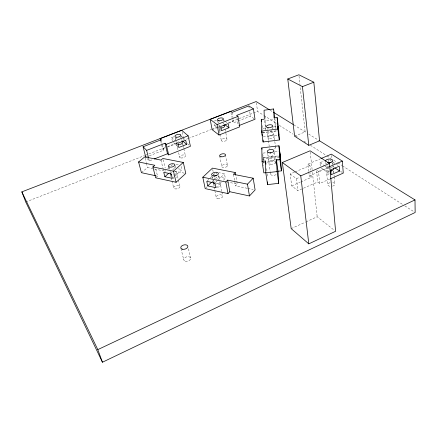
<?xml version="1.0" encoding="UTF-8"?>
<svg xmlns="http://www.w3.org/2000/svg" width="437" height="437" viewBox="0 0 437 437"><rect width="100%" height="100%" fill="white"/><g stroke="black" fill="none" stroke-linecap="round" stroke-linejoin="round"><path stroke-width="0.33" stroke-dasharray="2.19 1.64" d="M247.282 188.314L235.559 185.878L237.329 184.075L235.838 175.756M215.889 187.664L221.564 182.071M223.46 180.208L225.35 178.345L224.487 173.784L218.861 172.67M215.446 182.595L217.823 180.279M218.303 179.815L224.487 173.784M212.491 181.311L213.442 180.388M215.348 178.547L217.255 176.706L225.35 178.345M206.144 187.697L207.094 186.774M212.322 181.716L213.748 180.339M207.258 180.885L209.656 178.591M210.137 178.138L213.01 175.384M213.491 174.926L215.403 173.09M172.271 178.318L173.735 177.007M174.226 176.57L182.038 169.578L181.038 165.186M169.753 172.407L170.736 171.539M172.697 169.813L174.658 168.087M164.754 171.468L165.743 170.605M167.715 168.884L169.195 167.595M171.167 165.874L172.648 164.585M155.659 177.826L157.571 176.16L155.638 168.485M154.605 169.032L163.618 170.905L164.552 170.097M141.424 172.681L147.526 167.557L153.961 168.895M291.184 228.633L305.419 222.127M306.037 221.843L317.18 216.757L334.551 230.452M319.769 183.453L318.551 171.43L316.475 170.004L317.715 181.989L319.769 183.453L329.667 179.094M294.505 172.151L290.179 174.008L291.697 185.894L297.947 190.669L317.715 181.989M308.828 172.036L309.265 175.974L328.619 167.573M291.697 185.894L300.252 182.174M300.864 181.907L311.248 177.389L310.745 172.773M290.179 174.008L296.477 178.657L299.602 177.307M318.551 171.43L328.569 167.087M295.122 171.883L309.953 165.525L310.456 170.135M320.283 166.115L319.95 162.739L324.123 160.947M308.757 171.375L307.954 164.148L320.873 158.626M294.62 136.213L305.13 131.892L300.039 85.521M147.1 158.598L149.312 160.925L153.076 159.439M145.778 157.2L163.788 150.148L162.378 144.286M232.184 119.787L232.517 121.721L233.882 122.688L237.559 121.251M238.17 121.011L250.428 116.209L254.001 118.585M214.321 124.261L214.545 125.441L215.774 124.96M25.739 201.998L144.527 155.583M145.166 155.337L164.858 147.64M167.398 146.646L178.198 142.429M186.457 139.201L187.724 138.704M188.363 138.458L211.229 129.521M211.863 129.276L220.122 126.047M228.382 122.819L257.601 111.402L263.331 115.078M160.761 141.244L162.64 149.039L165.153 148.056M167.666 147.072L177.089 143.391M212.153 129.68L220.177 126.544M228.813 123.168L232.517 121.721M172.418 141.195L171.599 137.639L173.975 136.721M214.381 121.076L216.85 120.115M265.778 127.238L265.576 120.699L274.999 119.492L275.534 128.631L274.168 118.585M262.533 128.341L265.882 127.921M273.251 126.992L277.266 126.484M262.599 132.564L277.561 130.69M262.5 132.739L277.184 130.903M263.265 136.912L278.123 135.066M263.025 153.119L266.33 152.721M274.928 151.694L278.893 151.213M263.107 160.745L263.041 157.702L280.166 155.67M262.457 158.025L279.871 155.96M263.533 160.434L263.506 159.128L279.838 157.194M263.145 162.569L275.818 161.078M276.484 161.002L279.156 160.69M176.106 164.214L179.186 164.82M178.351 168.829L182.038 169.578M174.653 171.173L184.474 173.194M226.677 181.885L237.329 184.075M247.932 188.451L253.143 189.538M156.282 175.882L157.571 176.16M270.044 110.173L272.945 111.965M293.817 124.889L306.572 132.788M308.593 134.039L318.748 140.326M263.904 115.45L277.08 123.9M279.374 125.37L293.123 134.197M295.412 135.667L297.706 137.136M304.01 141.178L306.872 143.019M310.308 145.221L326.352 155.512M326.925 155.883L330.935 158.456M333.797 160.292L337.233 162.498M337.806 162.864L341.821 165.437M342.389 165.809L402.548 204.401M404.837 205.876L414.003 211.754M329.935 160.215L332.666 161.98M333.213 162.335L335.944 164.099M336.49 164.454L338.129 165.514M332.912 166.306L333.999 167.021M340.549 171.315L343.28 173.101M332.541 166.371L333.628 167.087M319.95 162.739L324.489 165.765M325.052 166.142L329.023 168.786M320.982 167.846L329.46 173.576M307.954 164.148L309.953 165.525M309.265 175.974L311.248 177.389M223.345 120.022L224.432 120.809M224.973 121.202L227.147 122.781M223.012 123.365L224.094 124.163M218.571 124.916L220.172 126.113M214.545 125.441L216.681 127.058M218.811 128.68L220.947 130.297M181.279 136.36L183.24 138.07M183.726 138.496L184.709 139.354M187.457 143.718L188.937 145.018M181.218 139.66L182.202 140.528M171.599 137.639L175.439 141.107M175.92 141.544L177.843 143.276M173.516 142.664L177.356 146.177M162.64 149.039L163.788 150.148M145.089 158.156L146.226 162.542M146.39 163.17L147.526 167.557M148.804 158.948L149.312 160.925M180.984 248.637L183.758 259.884M160.969 160.089L163.618 170.905M163.17 159.756L165.175 168.016M161.286 139.725L162.22 143.631M188.456 248.79L190.674 258.065M168.485 166.229L169.277 169.545M170.485 174.592L170.954 176.559M171.266 177.843L171.872 180.377M172.025 181.011L173.691 187.976M174.98 165.279L175.603 167.939M176.63 172.331L178.28 179.41M178.427 180.044L179.907 186.381M175.09 137.125L175.663 139.649M176.614 143.828L178.05 150.148M178.629 152.71L179.651 157.194M180.809 135.022L181.371 137.546M182.579 142.981L182.988 144.849M183.13 145.472L183.698 148.039M183.84 148.678L185.403 155.73M182.147 132.269L183.147 136.803M183.289 137.447L183.857 140.042M211.912 176.095L212.256 177.815M213.294 182.956L213.977 186.359A3.398 1.803 -11.1 0 1 214.447 184.922M214.108 187.014L216.228 197.529M212.715 169.452L213.109 171.446M213.638 174.101L214.567 178.755M216.364 172.173L216.747 174.117M218.751 175.548L218.975 176.701M221.81 191.253L219.866 181.268A3.409 1.792 -11.1 0 1 216.408 183.961M221.936 191.909L222.706 195.858M219.713 156.004L221.75 166.683M217.506 120.017L218.09 123.152M218.8 126.959L220.084 133.875M220.15 134.225L221.34 140.599M225.503 154.922L227.48 165.618A2.939 1.486 -10.6 0 1 223.039 167.453A2.939 1.486 -10.6 0 1 223.22 164.82A2.939 1.486 -10.6 0 1 227.48 165.618M233.473 174.336L234.631 180.749M234.751 181.388L235.559 185.878M223.296 118.913L223.635 120.798M225.175 129.314L227.027 139.529A2.917 1.377 -10.6 0 1 222.619 141.293A2.917 1.377 -10.6 0 1 222.804 138.851A2.917 1.377 -10.6 0 1 227.027 139.529M232.102 112.369L233.882 122.688M230.96 112.713L231.736 117.214M236.996 118.034L238.312 125.845M248.817 105.912L249.319 109.13M249.724 111.703L250.428 116.209M262.555 158.675L262.85 160.619M256.322 102.87L257.601 111.402M262.708 153.84L263.506 159.128M262.752 155.774L263.041 157.702M266.619 168.655L267.094 171.85M267.297 152.109L267.717 154.96M268.378 159.5L270.115 171.364M270.213 172.02L270.498 173.981M262.156 125.561L262.845 130.231M264.505 120.508L265.762 129.183M264.915 116.111L265.576 120.699M267.488 134.241L268.334 140.13M268.433 140.796L269.197 146.111M273.972 151.306L274.37 154.168M275.01 158.713A3.338 1.682 -8.2 0 1 270.115 160.772A3.338 1.682 -8.2 0 1 269.962 157.85A3.338 1.682 -8.2 0 1 275.01 158.713L275.851 164.716M272.633 125.834L273.087 129.117M273.688 133.465A3.125 1.469 -8.4 0 1 269.105 135.333A3.125 1.469 -8.4 0 1 268.974 132.777A3.125 1.469 -8.4 0 1 273.688 133.465L275.605 147.367M296.477 178.657L297.947 190.669M299.006 76.114L299.962 84.849M310.254 152.147L312.127 169.643M312.417 172.336L317.18 216.757M325.696 162.477L325.811 163.673M328.679 167.568A3.589 1.857 -4.9 0 0 326.368 169.632L327.794 184.802M328.356 159.827L328.542 161.848M332.814 161.051L333.076 164.05M333.699 171.184L333.797 172.369M334.026 174.958L334.141 176.253M334.196 176.903L334.818 184.026M331.443 155.463L331.727 158.74M332.131 163.323L332.251 164.634M265.8 127.888L265.86 129.849M267.231 173.833L267.335 177.198M262.877 131.537L262.937 134.148M263.549 161.089L263.653 165.672M275.479 146.99A3.086 1.508 -8.2 0 1 273.409 149.11M269.602 148.487A3.086 1.508 -8.2 0 1 269.482 148.105M276.146 174.565A3.294 1.726 -8 0 1 271.841 175.21A3.294 1.726 -8 0 1 270.902 173.068M332.754 182.6A3.534 1.901 -4.5 0 1 334.835 184.283A3.534 1.901 -4.5 0 1 332.552 186.135M329.842 186.238A3.534 1.901 -4.5 0 1 327.783 184.556A3.534 1.901 -4.5 0 1 330.066 182.71M215.731 184.108A3.398 1.803 -11.1 0 1 220.532 184.682A3.398 1.803 -11.1 0 1 217.085 187.369M175.395 174.658A3.239 1.639 -13.3 0 1 176.253 177.373M173.91 178.138A3.239 1.639 -13.3 0 1 173.101 178.176M172.976 175.106A3.239 1.639 -13.3 0 1 173.768 174.844M177.537 147.264A2.999 1.409 -12.6 0 1 177.477 146.177M181.939 144.751A2.999 1.409 -12.6 0 1 182.497 144.909M220.712 131.073A2.944 1.349 -10.6 0 1 220.319 128.97M328.766 174.571A3.572 1.868 -4.9 0 1 326.734 172.686A3.572 1.868 -4.9 0 1 329.902 170.933M333.141 171.501A3.572 1.868 -4.9 0 1 333.77 172.861M220.139 127.97A2.95 1.338 -10.7 0 1 219.745 125.883M218.025 122.808A2.961 1.327 -10.7 0 1 220.314 121.218M213.387 182.005A3.409 1.792 -11.1 0 1 214.332 181.087M218.178 175.985A3.425 1.775 -11.2 0 1 218.893 177.646A3.425 1.775 -11.2 0 1 216.381 179.214M212.666 178.793A3.425 1.775 -11.2 0 1 212.371 178.394M212.306 177.935A3.425 1.775 -11.2 0 1 212.852 176.969M271.59 130.587A3.135 1.458 -8.5 0 1 270.842 130.827M266.958 129.51A3.135 1.458 -8.5 0 1 268.367 128.445M272.12 128.199A3.135 1.458 -8.5 0 1 272.961 128.757M174.631 171.391A3.25 1.633 -13.3 0 1 175.483 174.09M170.916 172.604A3.25 1.633 -13.3 0 1 172.2 171.845M169.266 169.119A3.267 1.617 -13.3 0 1 169.867 168.218M174.33 167.081A3.267 1.617 -13.3 0 1 175.368 167.568M176.832 144.15A3.01 1.398 -12.6 0 1 177.662 142.315M178.318 142.009A3.01 1.398 -12.6 0 1 179.055 141.774M175.882 139.966A3.021 1.387 -12.6 0 1 176.723 138.147M180.317 137.469A3.021 1.387 -12.6 0 1 180.88 137.622M273.338 153.103A3.354 1.672 -8.2 0 1 273.453 155.474A3.354 1.672 -8.2 0 1 268.739 156.036A3.354 1.672 -8.2 0 1 268.646 153.666M329.334 171.107A3.589 1.857 -4.9 0 1 326.368 169.632M330.514 167.355A3.589 1.857 -4.9 0 1 332.191 167.644M328.903 166.333A3.605 1.846 -5.1 0 1 326.128 165.333M326.237 163.913A3.605 1.846 -5.1 0 1 326.734 163.471M332.415 163.198A3.605 1.846 -5.1 0 1 333.043 164.536M180.842 157.948A2.972 1.437 -12.6 0 0 185.435 156.107A2.972 1.437 -12.6 0 0 181.311 155.348A2.972 1.437 -12.6 0 0 180.842 157.948M174.964 188.882A3.206 1.672 -13.3 0 0 179.929 186.823A3.206 1.672 -13.3 0 0 175.505 185.851A3.206 1.672 -13.3 0 0 174.964 188.882M217.692 198.513A3.359 1.835 -11.1 0 0 222.783 196.328A3.359 1.835 -11.1 0 0 217.932 195.263A3.359 1.835 -11.1 0 0 217.692 198.513M185.217 261.135A3.578 2.207 -14.1 0 0 190.718 258.644A3.578 2.207 -14.1 0 0 185.73 257.175A3.578 2.207 -14.1 0 0 185.217 261.135M269.569 138.573A3.114 1.48 -8.4 0 0 274.136 136.705A3.114 1.48 -8.4 0 0 269.432 136.005A3.114 1.48 -8.4 0 0 269.569 138.573M270.607 164.159A3.332 1.693 -8.1 0 0 275.485 162.1A3.332 1.693 -8.1 0 0 270.448 161.22A3.332 1.693 -8.1 0 0 270.607 164.159"/><path stroke-width="0.66" d="M229.824 191.728L249.461 195.962L255.099 189.942L253.187 178.209L233.473 174.336L235.27 172.555L212.448 168.119L202.801 177.214L205.193 188.615L227.999 193.586L229.824 191.728L227.65 180.12L247.462 184.157L253.187 178.209M227.999 193.586L225.798 181.956L227.65 180.12M207.728 185.916L215.889 187.664L214.971 183.059L206.783 181.344L207.728 185.916L211.541 182.234M138.573 161.969L154.835 165.284L152.89 166.929L155.659 177.826L176.078 182.273L185.785 173.467L183.305 162.46L162.859 158.484L160.969 160.089L144.762 156.905L138.573 161.969L141.424 172.681L155.638 175.745M152.89 166.929L173.456 171.167L183.305 162.46M164.847 176.728L172.271 178.318L171.217 173.888L163.766 172.325L164.847 176.728L168.769 173.27M269.465 109.813L256.131 101.553L21.85 191.87L25.739 201.998L102.438 362.229L415.15 212.491L414.997 199.917L319.327 140.681M102.438 362.229L97.812 349.622L414.997 199.917M308.801 243.851L335.605 231.282L329.46 163.46L310.106 150.798L282.329 162.504L291.184 228.633L308.801 243.851L300.754 175.865L282.329 162.504M330.29 178.826L343.28 173.101L342.34 161.111L331.322 154.152L321.485 158.358M339.615 171.014L331.159 174.724L330.727 169.922L339.221 166.218L339.615 171.014L334.715 167.803M300.754 175.865L329.46 163.46M329.192 166.814L342.34 161.111M308.779 145.33L319.551 140.823L313.826 82.216L298.859 74.771L287.77 78.982L294.62 136.213L308.779 145.33L302.448 86.624L287.77 78.982M160.139 138.644L161.286 139.725L143.079 146.756L146.613 150.388L165.011 143.238L167.513 153.753L168.698 154.895L190.417 146.319L188.15 135.803L181.721 130.324L160.139 138.644L160.608 140.594M253.433 108.873L248.817 105.912L232.102 112.369L230.736 111.424L210.164 119.356L212.153 129.68L219.03 135.022L239.722 126.85L237.968 116.406L236.554 115.434L253.433 108.873L255.022 119.263L239.552 125.359M186.61 144.418L178.793 147.493L177.843 143.276L185.692 140.206L186.61 144.418L182.688 140.96M228.977 127.757L221.477 130.707L220.707 126.517L228.234 123.573L228.977 127.757L224.64 124.561M154.332 158.948L167.513 153.753M165.011 143.238L166.197 144.352L188.15 135.803M210.164 119.356L217.063 124.545L237.968 116.406M302.448 86.624L313.826 82.216M273.578 108.966L264.063 110.211L264.314 119.17L261.271 119.563L261.49 131.084L263.112 141.987L279.352 139.993L278.566 128.249L277.14 117.52L274.075 117.914L273.578 108.966L274.824 118.176M261.49 131.084L277.883 129.024L277.14 117.52M262.069 161.39L261.812 147.892L278.97 145.811L280.494 157.118L281.412 170.862L278.014 171.249L278.719 183.343L267.564 184.589L265.8 172.872L265.472 160.991L262.069 161.39L263.817 172.877L265.838 172.648M278.719 183.343L277.074 171.577L276.413 159.702L279.844 159.297L278.97 145.811M265.8 172.872L277.074 171.577M202.801 177.214L225.798 181.956M273.524 112.325L293.238 124.529M21.85 191.87L97.812 349.622M143.079 146.756L145.778 157.2M146.613 150.388L148.635 158.292M166.197 144.352L168.698 154.895M173.456 171.167L176.078 182.273M217.063 124.545L219.03 135.022M235.27 172.555L235.729 175.117M247.462 184.157L249.461 195.962M261.812 147.892L262.009 149.214M262.129 133.891L262.408 135.754M265.472 160.991L265.947 164.186M261.271 119.563L261.566 121.562M276.413 159.702L278.014 171.249M279.844 159.297L281.412 170.862M277.883 129.024L279.352 139.993M267.482 181.901L267.564 184.589M263.069 140.026L263.112 141.987M261.921 131.444L261.949 132.646M330.831 170.894A3.572 1.868 -4.9 0 1 331.716 170.976M223.263 125.217A2.95 1.338 -10.7 0 1 224.345 126.774A2.95 1.338 -10.7 0 1 220.827 128.019M214.747 183.901A3.409 1.792 -11.1 0 1 213.223 182.497M214.146 176.166A3.425 1.775 -11.2 0 1 216.714 175.69M171.594 174.811A3.25 1.633 -13.3 0 1 170.517 173.052M181.808 141.796A3.01 1.398 -12.6 0 1 181.677 143.702A3.01 1.398 -12.6 0 1 177.799 144.554M270.115 153.059A3.354 1.672 -8.2 0 1 270.967 152.901M333.273 168.36A3.589 1.857 -4.9 0 1 331.186 170.9M328.242 162.821A3.605 1.846 -5.1 0 1 330.978 162.69M325.587 161.28A3.616 1.835 -5.2 0 1 329.471 159.019A3.616 1.835 -5.2 0 1 332.661 161.106A3.616 1.835 -5.2 0 1 327.668 162.646M280.166 155.67L279.554 151.136L280.488 160.532L280.166 155.67M278.516 130.734L277.937 126.397L278.801 134.984L278.516 130.734M221.013 156.752A2.966 1.458 -10.7 0 0 225.503 154.922A2.966 1.458 -10.7 0 0 221.209 154.163A2.966 1.458 -10.7 0 0 221.013 156.752M182.284 249.199A3.622 2.174 -14 0 0 187.861 246.708A3.622 2.174 -14 0 0 182.83 245.288A3.622 2.174 -14 0 0 182.284 249.199M218.8 120.667A2.972 1.316 -10.7 0 0 223.296 118.913A2.972 1.316 -10.7 0 0 219.008 118.318A2.972 1.316 -10.7 0 0 218.8 120.667M213.163 175.871A3.436 1.764 -11.2 0 0 218.374 173.702A3.436 1.764 -11.2 0 0 213.442 172.73A3.436 1.764 -11.2 0 0 213.163 175.871M268.018 127.697A3.146 1.448 -8.5 0 0 272.633 125.834A3.146 1.448 -8.5 0 0 267.892 125.179A3.146 1.448 -8.5 0 0 268.018 127.697M169.764 167.087A3.272 1.606 -13.3 0 0 174.849 165.039A3.272 1.606 -13.3 0 0 170.359 164.159A3.272 1.606 -13.3 0 0 169.764 167.087M176.149 137.207A3.026 1.377 -12.6 0 0 180.836 135.383A3.026 1.377 -12.6 0 0 176.657 134.7A3.026 1.377 -12.6 0 0 176.149 137.207M268.957 152.786A3.365 1.661 -8.3 0 0 273.89 150.738A3.365 1.661 -8.3 0 0 268.81 149.907A3.365 1.661 -8.3 0 0 268.957 152.786"/></g></svg>
